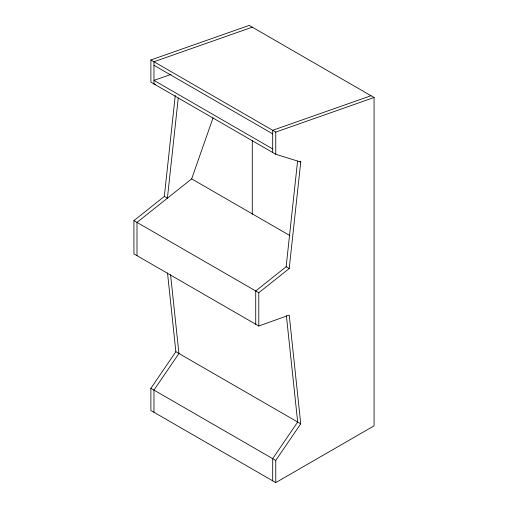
<?xml version="1.0" encoding="UTF-8"?>
<svg xmlns="http://www.w3.org/2000/svg" width="508" height="508" viewBox="0 0 508 508"><rect width="100%" height="100%" fill="white"/><g stroke="black" fill="none" stroke-linecap="round" stroke-linejoin="round"><path stroke-width="0.76" d="M258.801 326.009L258.801 292.729L289.217 268.516L300.742 162.027L275.768 154.261L150.882 82.163L150.882 59.976L249.199 25.4L374.079 97.498L374.079 425.837L275.768 482.6L275.768 460.413L300.742 423.812L289.217 315.1L258.801 326.009L133.922 253.905L133.922 220.631L164.332 196.412L175.266 95.447M178.251 98.012L167.405 198.19L164.332 196.412M255.727 324.231L255.727 290.951L286.144 266.738L297.586 161.042M136.995 255.683L136.995 222.402L191.668 178.873L213.03 117.919M275.768 482.6L150.882 410.502L150.882 388.315L175.863 351.707L167.507 272.936M252.273 27.172L153.962 61.747L153.962 83.934L155.473 84.404M171.075 74.365L153.962 80.385L272.694 148.933M371.005 95.726L272.694 130.302L272.694 152.483M150.882 59.976L275.768 132.074L374.079 97.498M153.962 65.297L272.694 133.852M299.517 161.315L300.742 162.027M191.668 178.873L289.814 235.534M286.144 266.738L289.217 268.516M133.922 220.631L258.801 292.729M175.863 351.707L300.742 423.812M150.882 388.315L275.768 460.413M286.391 315.69L297.669 422.034L272.694 458.641L272.694 480.828M170.58 274.714L178.937 353.485L153.962 390.087L153.962 412.274M275.768 132.074L275.768 154.261M252.273 140.57L252.273 214.332"/></g></svg>
